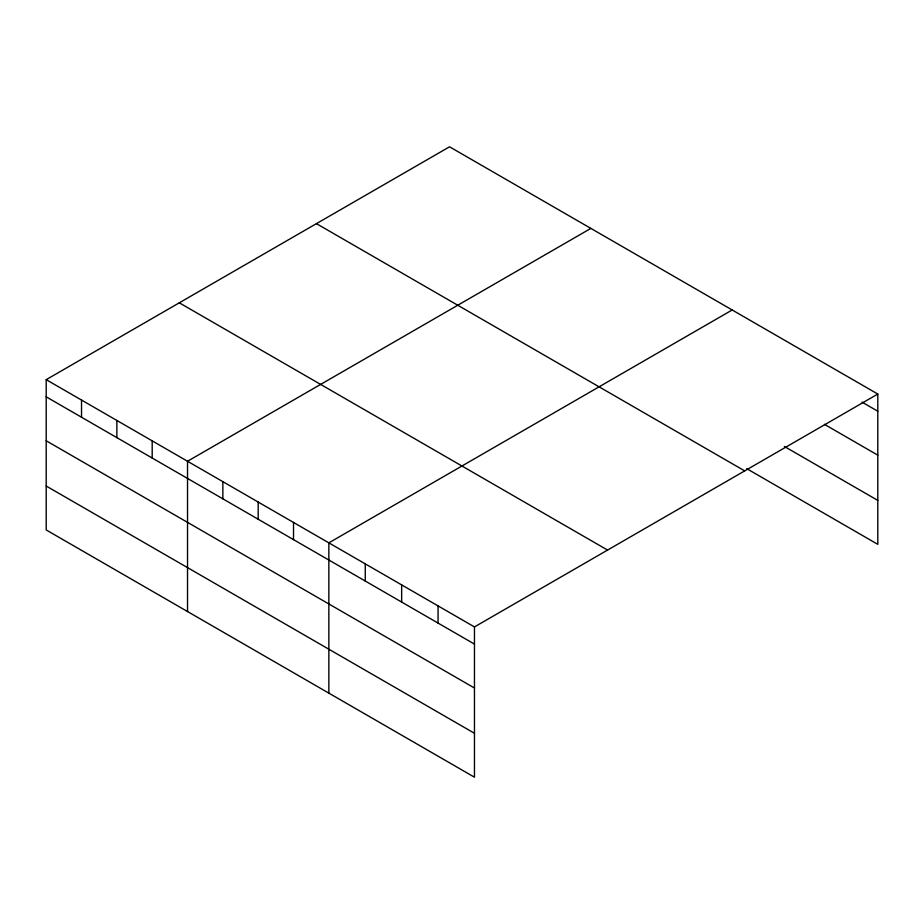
<?xml version="1.0" encoding="UTF-8"?>
<svg xmlns="http://www.w3.org/2000/svg" width="924" height="924" viewBox="0 0 924 924"><rect width="100%" height="100%" fill="white"/><g stroke="black" fill="none" stroke-linecap="round" stroke-linejoin="round"><path stroke-width="1.39" d="M474.462 688.022L474.462 626.922L46.2 379.66L46.2 529.949L474.462 777.199L474.462 688.022L46.2 440.771M46.2 379.66L449.538 146.8L877.8 394.051L877.8 544.34L746.754 468.676M590.863 228.39L187.526 461.261L187.526 611.549M732.189 309.979L328.852 542.85L328.852 693.139M474.462 626.922L877.8 394.051M862.023 402.113L877.8 411.226M824.416 424.324L877.8 455.151M784.372 446.465L877.8 500.404M316.435 223.643L744.698 470.894M179.302 302.818L607.565 550.069M46.2 396.835L474.462 644.097M46.2 486.024L474.462 733.275M438.057 605.901L438.057 623.076M401.651 584.88L401.651 602.055M365.257 563.871L365.257 581.046M293.52 522.453L293.52 539.628M258.189 502.055L258.189 519.23M222.857 481.658L222.857 498.833M152.194 440.863L152.194 458.038M116.863 420.466L116.863 437.641M81.531 400.057L81.531 417.244"/></g></svg>
